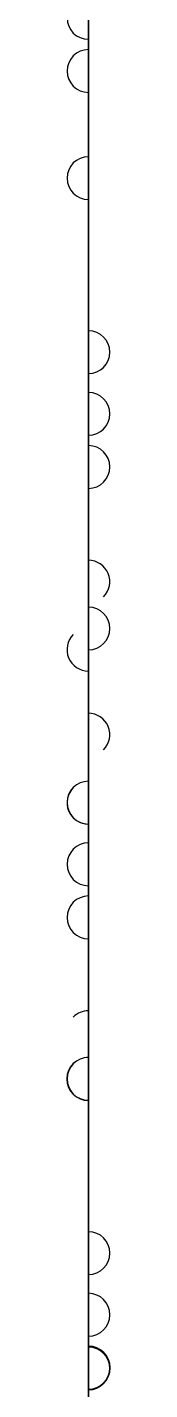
# Model space of a CAD drawing. Header units: millimetres. Extents: x 517 to 522, y -150 to 348.
# Drawn here: x 518.5 to 520.3, y 98.5 to 155.7 of the extents above; entities that cross this region are included whole.
import ezdxf

# ---------------------------------------------------------------- set-up
doc = ezdxf.new("R2010")
doc.units = ezdxf.units.MM
doc.layers.add('f', color=7, linetype='CONTINUOUS')

msp = doc.modelspace()

# ---------------------------------------------------------------- linework, layer by layer
at = {"layer": 'f'}
for p, q in [((519.396, -149.594, 143.903), (519.396, 348.406, 143.903)), ((519.396, -149.594, -462.597), (519.396, 348.406, -462.597)), ((519.396, 170.076, -373.097), (519.396, 142.021, -373.097)), ((519.396, 170.075, -180.597), (519.396, 142.021, -180.597)), ((519.396, 170.075, -142.097), (519.396, 142.021, -142.097)), ((519.396, 170.075, -65.097), (519.396, 142.021, -65.097)), ((519.396, 170.075, -26.597), (519.396, 142.021, -26.597)), ((519.396, 170.075, 11.903), (519.396, 142.021, 11.903)), ((519.396, 170.075, 50.403), (519.396, 142.021, 50.403)), ((519.396, 170.075, 88.903), (519.396, 142.021, 88.903)), ((519.396, 170.075, 127.403), (519.396, 142.021, 127.403)), ((519.396, 169.178, -412.156), (519.396, 155.15, -440.731)), ((519.396, 146.477, -413.597), (519.396, 165.62, -413.597)), ((519.396, 165.62, -411.597), (519.396, 146.477, -411.597)), ((519.396, 165.62, -334.597), (519.396, 146.477, -334.597)), ((519.396, 146.477, -336.597), (519.396, 165.62, -336.597)), ((519.396, 165.62, -296.097), (519.396, 146.477, -296.097)), ((519.396, 165.62, -219.097), (519.396, 146.477, -219.097)), ((519.396, 165.62, -257.597), (519.396, 146.477, -257.597)), ((519.396, 165.619, -103.597), (519.396, 146.477, -103.597)), ((519.396, 163.656, -415.597), (519.396, 148.44, -415.597)), ((519.396, 163.656, -338.597), (519.396, 148.44, -338.597)), ((519.396, 163.656, -300.097), (519.396, 148.44, -300.097)), ((519.396, 163.656, -261.597), (519.396, 148.44, -261.597)), ((519.396, 163.656, -107.597), (519.396, 148.44, -107.597)), ((519.396, 163.656, -223.097), (519.396, 148.44, -223.097)), ((519.396, 156.106, -323.519), (519.396, 142.918, -296.656)), ((519.396, 146.477, -298.097), (519.396, 156.106, -298.097)), ((519.396, 156.106, -362.019), (519.396, 142.918, -335.156)), ((519.396, 156.106, -246.519), (519.396, 142.918, -219.656)), ((519.396, 156.106, -131.019), (519.396, 142.918, -104.156)), ((519.396, 146.477, -105.597), (519.396, 156.106, -105.597)), ((519.396, 146.477, -221.097), (519.396, 156.106, -221.097)), ((519.396, 146.477, -259.597), (519.396, 156.106, -259.597)), ((519.396, 156.106, -285.019), (519.396, 142.918, -258.156)), ((519.396, 147.543, -340.038), (519.396, 155.208, -355.653)), ((519.396, 141.123, -297.538), (519.396, 155.208, -326.23)), ((519.396, 147.543, -301.538), (519.396, 155.208, -317.153)), ((519.396, 141.123, -336.038), (519.396, 155.208, -364.73)), ((519.396, 147.543, -263.038), (519.396, 155.208, -278.653)), ((519.396, 141.123, -220.538), (519.396, 155.208, -249.23)), ((519.396, 141.123, -182.038), (519.396, 155.208, -210.73)), ((519.396, 141.123, -143.538), (519.396, 155.208, -172.23)), ((519.396, 141.123, -105.038), (519.396, 155.208, -133.73)), ((519.396, 141.123, -66.538), (519.396, 155.208, -95.23)), ((519.396, 141.123, -28.038), (519.396, 155.208, -56.73)), ((519.396, 141.123, 10.462), (519.396, 155.208, -18.23)), ((519.396, 141.123, 48.962), (519.396, 155.208, 20.27)), ((519.396, 141.123, 87.462), (519.396, 155.208, 58.77)), ((519.396, 141.123, 125.962), (519.396, 155.208, 97.27)), ((519.396, 147.543, -109.038), (519.396, 155.208, -124.653)), ((519.396, 147.543, -224.538), (519.396, 155.208, -240.153)), ((519.396, 141.123, -259.038), (519.396, 155.208, -287.73)), ((519.396, 147.543, -417.038), (519.396, 155.15, -432.535)), ((519.396, 141.123, -374.538), (519.396, 155.15, -403.112)), ((519.396, 154.718, -436.192), (519.396, 142.918, -412.156)), ((519.396, 141.123, -413.038), (519.396, 152.922, -437.073)), ((519.396, 152.189, -367.656), (519.396, 138.104, -338.964)), ((519.396, 152.189, -98.156), (519.396, 138.104, -69.464)), ((519.396, 152.189, -290.656), (519.396, 138.104, -261.964)), ((519.396, 127.577, -446.097), (519.396, 151.291, -446.097)), ((519.396, 151.291, -444.097), (519.396, 127.577, -444.097)), ((519.396, 127.577, -407.597), (519.396, 151.291, -407.597)), ((519.396, 151.291, -405.597), (519.396, 127.577, -405.597)), ((519.396, 127.577, -330.597), (519.396, 151.291, -330.597)), ((519.396, 151.291, -328.597), (519.396, 127.577, -328.597)), ((519.396, 123.121, -369.097), (519.396, 151.291, -369.097)), ((519.396, 127.577, -215.097), (519.396, 151.291, -215.097)), ((519.396, 151.291, -213.097), (519.396, 127.577, -213.097)), ((519.396, 151.291, 94.903), (519.396, 127.577, 94.903)), ((519.396, 127.577, 92.903), (519.396, 151.291, 92.903)), ((519.396, 151.291, 56.403), (519.396, 127.577, 56.403)), ((519.396, 127.577, 54.403), (519.396, 151.291, 54.403)), ((519.396, 151.291, 17.903), (519.396, 127.577, 17.903)), ((519.396, 127.577, 15.903), (519.396, 151.291, 15.903)), ((519.396, 151.291, -136.097), (519.396, 127.577, -136.097)), ((519.396, 127.577, -138.097), (519.396, 151.291, -138.097)), ((519.396, 123.121, -99.597), (519.396, 151.291, -99.597)), ((519.396, 127.577, -176.597), (519.396, 151.291, -176.597)), ((519.396, 151.291, -174.597), (519.396, 127.577, -174.597)), ((519.396, 151.291, -59.097), (519.396, 127.577, -59.097)), ((519.396, 127.577, -61.097), (519.396, 151.291, -61.097)), ((519.396, 151.291, -20.597), (519.396, 127.577, -20.597)), ((519.396, 127.577, -22.597), (519.396, 151.291, -22.597)), ((519.396, 123.121, -292.097), (519.396, 151.291, -292.097)), ((519.396, 127.577, -253.597), (519.396, 151.291, -253.597)), ((519.396, 151.291, -251.597), (519.396, 127.577, -251.597)), ((519.396, 150.225, -440.656), (519.396, 140.332, -420.503)), ((519.396, 150.225, -402.156), (519.396, 140.332, -382.003)), ((519.396, 150.225, -325.156), (519.396, 140.332, -305.003)), ((519.396, 150.225, 98.344), (519.396, 140.332, 118.497)), ((519.396, 150.225, 59.844), (519.396, 140.332, 79.997)), ((519.396, 150.225, 21.344), (519.396, 140.332, 41.497)), ((519.396, 150.225, -209.656), (519.396, 140.332, -189.503)), ((519.396, 150.225, -132.656), (519.396, 140.332, -112.503)), ((519.396, 150.225, -171.156), (519.396, 140.332, -151.003)), ((519.396, 150.225, -55.656), (519.396, 140.332, -35.503)), ((519.396, 150.225, -17.156), (519.396, 140.332, 2.997)), ((519.396, 150.225, -248.156), (519.396, 140.332, -228.003)), ((519.396, 138.536, -421.384), (519.396, 148.43, -441.538)), ((519.396, 138.536, -382.884), (519.396, 148.43, -403.038)), ((519.396, 138.536, -305.884), (519.396, 148.43, -326.038)), ((519.396, 138.536, 117.616), (519.396, 148.43, 97.462)), ((519.396, 138.536, 79.116), (519.396, 148.43, 58.962)), ((519.396, 138.536, 40.616), (519.396, 148.43, 20.462)), ((519.396, 138.536, -190.384), (519.396, 148.43, -210.538)), ((519.396, 138.536, -113.384), (519.396, 148.43, -133.538)), ((519.396, 138.536, -151.884), (519.396, 148.43, -172.038)), ((519.396, 138.536, -36.384), (519.396, 148.43, -56.538)), ((519.396, 138.536, 2.116), (519.396, 148.43, -18.038)), ((519.396, 138.536, -228.884), (519.396, 148.43, -249.038)), ((519.396, 145.769, -440.656), (519.396, 138.104, -425.041)), ((519.396, 145.769, -402.156), (519.396, 138.104, -386.541)), ((519.396, 145.769, -325.156), (519.396, 138.104, -309.541)), ((519.396, 145.769, 98.344), (519.396, 138.104, 113.959)), ((519.396, 145.769, 59.844), (519.396, 138.104, 75.459)), ((519.396, 145.769, 21.344), (519.396, 138.104, 36.959)), ((519.396, 145.769, -171.156), (519.396, 138.104, -155.541)), ((519.396, 145.769, -132.656), (519.396, 138.104, -117.041)), ((519.396, 145.769, -209.656), (519.396, 138.104, -194.041)), ((519.396, 145.769, -55.656), (519.396, 138.104, -40.041)), ((519.396, 145.769, -17.156), (519.396, 138.104, -1.541)), ((519.396, 145.769, -248.156), (519.396, 138.104, -232.541)), ((519.396, 129.54, -442.097), (519.396, 144.872, -442.097)), ((519.396, 129.54, -403.597), (519.396, 144.872, -403.597)), ((519.396, 129.54, -326.597), (519.396, 144.872, -326.597)), ((519.396, 129.54, 96.903), (519.396, 144.872, 96.903)), ((519.396, 129.54, 58.403), (519.396, 144.872, 58.403)), ((519.396, 129.54, 19.903), (519.396, 144.872, 19.903)), ((519.396, 129.54, -172.597), (519.396, 144.872, -172.597)), ((519.396, 129.54, -134.097), (519.396, 144.872, -134.097)), ((519.396, 129.54, -211.097), (519.396, 144.872, -211.097)), ((519.396, 129.54, -57.097), (519.396, 144.872, -57.097)), ((519.396, 129.54, -18.597), (519.396, 144.872, -18.597)), ((519.396, 129.54, -249.597), (519.396, 144.872, -249.597)), ((519.396, 124.018, -445.538), (519.396, 138.104, -416.845)), ((519.396, 124.018, -407.038), (519.396, 138.104, -378.345)), ((519.396, 124.018, -330.038), (519.396, 138.104, -301.345)), ((519.396, 124.018, -214.538), (519.396, 138.104, -185.845)), ((519.396, 124.018, 93.462), (519.396, 138.104, 122.155)), ((519.396, 124.018, 54.962), (519.396, 138.104, 83.655)), ((519.396, 124.018, 16.462), (519.396, 138.104, 45.155)), ((519.396, 124.018, -176.038), (519.396, 138.104, -147.345)), ((519.396, 124.018, -137.538), (519.396, 138.104, -108.845)), ((519.396, 124.018, -60.538), (519.396, 138.104, -31.845)), ((519.396, 124.018, -22.038), (519.396, 138.104, 6.655)), ((519.396, 124.018, -253.038), (519.396, 138.104, -224.345)), ((519.396, 136.308, -425.041), (519.396, 128.643, -440.656)), ((519.396, 136.308, -415.964), (519.396, 122.223, -444.656)), ((519.396, 136.308, -377.464), (519.396, 122.223, -406.156)), ((519.396, 136.308, -386.541), (519.396, 128.643, -402.156)), ((519.396, 136.308, -338.964), (519.396, 122.223, -367.656)), ((519.396, 136.308, -309.541), (519.396, 128.643, -325.156)), ((519.396, 136.308, -300.464), (519.396, 122.223, -329.156)), ((519.396, 136.308, -184.964), (519.396, 122.223, -213.656)), ((519.396, 136.308, 113.959), (519.396, 128.643, 98.344)), ((519.396, 136.308, 123.036), (519.396, 122.223, 94.344)), ((519.396, 136.308, 84.536), (519.396, 122.223, 55.844)), ((519.396, 136.308, 75.459), (519.396, 128.643, 59.844)), ((519.396, 136.308, 46.036), (519.396, 122.223, 17.344)), ((519.396, 136.308, 36.959), (519.396, 128.643, 21.344)), ((519.396, 136.308, -146.464), (519.396, 122.223, -175.156)), ((519.396, 136.308, -155.541), (519.396, 128.643, -171.156)), ((519.396, 136.308, -69.464), (519.396, 122.223, -98.156)), ((519.396, 136.308, -117.041), (519.396, 128.643, -132.656)), ((519.396, 136.308, -107.964), (519.396, 122.223, -136.656)), ((519.396, 136.308, -194.041), (519.396, 128.643, -209.656)), ((519.396, 136.308, -40.041), (519.396, 128.643, -55.656)), ((519.396, 136.308, -30.964), (519.396, 122.223, -59.656)), ((519.396, 136.308, -1.541), (519.396, 128.643, -17.156)), ((519.396, 136.308, 7.536), (519.396, 122.223, -21.156)), ((519.396, 136.308, -223.464), (519.396, 122.223, -252.156)), ((519.396, 136.308, -232.541), (519.396, 128.643, -248.156)), ((519.396, 136.308, -261.964), (519.396, 122.223, -290.656)), ((519.396, 119.204, -441.73), (519.396, 133.289, -413.038)), ((519.396, 119.204, -364.73), (519.396, 133.289, -336.038)), ((519.396, 119.204, -287.73), (519.396, 133.289, -259.038)), ((519.396, 119.204, -172.23), (519.396, 133.289, -143.538)), ((519.396, 132.391, -411.597), (519.396, 104.221, -411.597)), ((519.396, 132.391, -334.597), (519.396, 104.221, -334.597)), ((519.396, 132.391, -296.097), (519.396, 108.677, -296.097)), ((519.396, 108.677, -298.097), (519.396, 132.391, -298.097)), ((519.396, 132.391, -373.097), (519.396, 108.677, -373.097)), ((519.396, 108.677, -375.097), (519.396, 132.391, -375.097)), ((519.396, 132.391, 127.403), (519.396, 108.677, 127.403)), ((519.396, 108.677, 125.403), (519.396, 132.391, 125.403)), ((519.396, 132.391, -257.597), (519.396, 104.221, -257.597)), ((519.396, 132.391, -26.597), (519.396, 108.677, -26.597)), ((519.396, 108.677, -28.597), (519.396, 132.391, -28.597)), ((519.396, 132.391, -65.097), (519.396, 108.677, -65.097)), ((519.396, 108.677, -67.097), (519.396, 132.391, -67.097)), ((519.396, 108.677, -221.097), (519.396, 132.391, -221.097)), ((519.396, 132.391, -219.097), (519.396, 108.677, -219.097)), ((519.396, 132.391, -180.597), (519.396, 108.677, -180.597)), ((519.396, 108.677, -182.597), (519.396, 132.391, -182.597)), ((519.396, 132.391, -142.097), (519.396, 104.221, -142.097)), ((519.396, 108.677, -105.597), (519.396, 132.391, -105.597)), ((519.396, 132.391, -103.597), (519.396, 108.677, -103.597)), ((519.396, 108.677, 9.903), (519.396, 132.391, 9.903)), ((519.396, 132.391, 11.903), (519.396, 108.677, 11.903)), ((519.396, 108.677, 48.403), (519.396, 132.391, 48.403)), ((519.396, 132.391, 50.403), (519.396, 108.677, 50.403)), ((519.396, 108.677, 86.903), (519.396, 132.391, 86.903)), ((519.396, 132.391, 88.903), (519.396, 108.677, 88.903)), ((519.396, 121.432, -398.691), (519.396, 131.325, -378.538)), ((519.396, 121.432, -321.691), (519.396, 131.325, -301.538)), ((519.396, 121.432, 101.809), (519.396, 131.325, 121.962)), ((519.396, 121.432, 63.309), (519.396, 131.325, 83.462)), ((519.396, 121.432, 24.809), (519.396, 131.325, 44.962)), ((519.396, 121.432, -206.191), (519.396, 131.325, -186.038)), ((519.396, 121.432, -129.191), (519.396, 131.325, -109.038)), ((519.396, 121.432, -90.691), (519.396, 131.325, -70.538)), ((519.396, 121.432, -52.191), (519.396, 131.325, -32.038)), ((519.396, 121.432, -13.691), (519.396, 131.325, 6.462)), ((519.396, 121.432, -244.691), (519.396, 131.325, -224.538)), ((519.396, 129.53, -377.656), (519.396, 119.636, -397.81)), ((519.396, 129.53, -300.656), (519.396, 119.636, -320.81)), ((519.396, 129.53, 122.844), (519.396, 119.636, 102.69)), ((519.396, 129.53, 84.344), (519.396, 119.636, 64.19)), ((519.396, 129.53, 45.844), (519.396, 119.636, 25.69)), ((519.396, 129.53, -185.156), (519.396, 119.636, -205.31)), ((519.396, 129.53, -108.156), (519.396, 119.636, -128.31)), ((519.396, 129.53, -69.656), (519.396, 119.636, -89.81)), ((519.396, 129.53, -31.156), (519.396, 119.636, -51.31)), ((519.396, 129.53, 7.344), (519.396, 119.636, -12.81)), ((519.396, 129.53, -223.656), (519.396, 119.636, -243.81)), ((519.396, 119.204, -394.153), (519.396, 126.869, -378.538)), ((519.396, 119.204, -317.153), (519.396, 126.869, -301.538)), ((519.396, 119.204, -240.153), (519.396, 126.869, -224.538)), ((519.396, 119.204, -9.153), (519.396, 126.869, 6.462)), ((519.396, 119.204, -47.653), (519.396, 126.869, -32.038)), ((519.396, 119.204, -86.153), (519.396, 126.869, -70.538)), ((519.396, 119.204, -124.653), (519.396, 126.869, -109.038)), ((519.396, 119.204, -201.653), (519.396, 126.869, -186.038)), ((519.396, 119.204, 29.347), (519.396, 126.869, 44.962)), ((519.396, 119.204, 67.847), (519.396, 126.869, 83.462)), ((519.396, 119.204, 106.347), (519.396, 126.869, 121.962)), ((519.396, 125.972, -377.097), (519.396, 110.64, -377.097)), ((519.396, 125.972, -300.097), (519.396, 110.64, -300.097)), ((519.396, 125.972, -223.097), (519.396, 110.64, -223.097)), ((519.396, 125.972, 7.903), (519.396, 110.64, 7.903)), ((519.396, 125.972, -30.597), (519.396, 110.64, -30.597)), ((519.396, 125.972, -69.097), (519.396, 110.64, -69.097)), ((519.396, 125.972, -107.597), (519.396, 110.64, -107.597)), ((519.396, 125.972, -184.597), (519.396, 110.64, -184.597)), ((519.396, 125.972, 46.403), (519.396, 110.64, 46.403)), ((519.396, 125.972, 84.903), (519.396, 110.64, 84.903)), ((519.396, 125.972, 123.403), (519.396, 110.64, 123.403)), ((519.396, 119.204, -325.349), (519.396, 105.118, -296.656)), ((519.396, 119.204, -402.349), (519.396, 105.118, -373.656)), ((519.396, 119.204, -248.349), (519.396, 105.118, -219.656)), ((519.396, 119.204, -17.349), (519.396, 105.118, 11.344)), ((519.396, 119.204, -55.849), (519.396, 105.118, -27.156)), ((519.396, 119.204, -209.849), (519.396, 105.118, -181.156)), ((519.396, 119.204, -132.849), (519.396, 105.118, -104.156)), ((519.396, 119.204, -94.349), (519.396, 105.118, -65.656)), ((519.396, 119.204, 21.151), (519.396, 105.118, 49.844)), ((519.396, 119.204, 59.651), (519.396, 105.118, 88.344)), ((519.396, 119.204, 98.151), (519.396, 105.118, 126.844)), ((519.396, 103.323, -413.038), (519.396, 117.408, -441.73)), ((519.396, 103.323, -336.038), (519.396, 117.408, -364.73)), ((519.396, 109.743, -378.538), (519.396, 117.408, -394.153)), ((519.396, 109.743, -301.538), (519.396, 117.408, -317.153)), ((519.396, 103.323, -297.538), (519.396, 117.408, -326.23)), ((519.396, 103.323, -374.538), (519.396, 117.408, -403.23)), ((519.396, 109.743, -224.538), (519.396, 117.408, -240.153)), ((519.396, 103.323, -220.538), (519.396, 117.408, -249.23)), ((519.396, 103.323, -259.038), (519.396, 117.408, -287.73)), ((519.396, 109.743, 6.462), (519.396, 117.408, -9.153)), ((519.396, 103.323, 10.462), (519.396, 117.408, -18.23)), ((519.396, 109.743, -32.038), (519.396, 117.408, -47.653)), ((519.396, 103.323, -28.038), (519.396, 117.408, -56.73)), ((519.396, 109.743, -70.538), (519.396, 117.408, -86.153)), ((519.396, 103.323, -182.038), (519.396, 117.408, -210.73)), ((519.396, 109.743, -109.038), (519.396, 117.408, -124.653)), ((519.396, 103.323, -105.038), (519.396, 117.408, -133.73)), ((519.396, 103.323, -143.538), (519.396, 117.408, -172.23)), ((519.396, 109.743, -186.038), (519.396, 117.408, -201.653)), ((519.396, 103.323, -66.538), (519.396, 117.408, -95.23)), ((519.396, 103.323, 48.962), (519.396, 117.408, 20.27)), ((519.396, 109.743, 44.962), (519.396, 117.408, 29.347)), ((519.396, 103.323, 87.462), (519.396, 117.408, 58.77)), ((519.396, 109.743, 83.462), (519.396, 117.408, 67.847)), ((519.396, 103.323, 125.962), (519.396, 117.408, 97.27)), ((519.396, 109.743, 121.962), (519.396, 117.408, 106.347)), ((519.396, 114.389, -406.156), (519.396, 100.303, -377.463)), ((519.396, 114.389, -98.156), (519.396, 100.275, -69.405)), ((519.396, 114.389, 94.344), (519.396, 100.303, 123.037)), ((519.396, 85.32, -444.097), (519.396, 113.491, -444.097)), ((519.396, 85.32, -446.097), (519.396, 113.491, -446.097)), ((519.396, 85.32, -330.597), (519.396, 113.491, -330.597)), ((519.396, 113.491, -328.597), (519.396, 85.32, -328.597)), ((519.396, 85.32, -369.097), (519.396, 113.491, -369.097)), ((519.396, 113.491, -367.097), (519.396, 85.32, -367.097)), ((519.396, 85.32, -407.597), (519.396, 113.491, -407.597)), ((519.396, 85.32, -176.597), (519.396, 113.491, -176.597)), ((519.396, 113.491, -174.597), (519.396, 85.32, -174.597)), ((519.396, 85.32, 15.903), (519.396, 113.491, 15.903)), ((519.396, 113.491, 17.903), (519.396, 85.32, 17.903)), ((519.396, 85.263, -99.597), (519.396, 113.491, -99.597)), ((519.396, 85.32, -61.097), (519.396, 113.491, -61.097)), ((519.396, 113.491, -59.097), (519.396, 85.32, -59.097)), ((519.396, 85.32, -213.097), (519.396, 113.491, -213.097)), ((519.396, 85.32, -215.097), (519.396, 113.491, -215.097)), ((519.396, 85.32, -292.097), (519.396, 113.491, -292.097)), ((519.396, 113.491, -290.097), (519.396, 85.32, -290.097)), ((519.396, 85.32, -22.597), (519.396, 113.491, -22.597)), ((519.396, 113.491, -20.597), (519.396, 85.32, -20.597)), ((519.396, 85.32, 54.403), (519.396, 113.491, 54.403)), ((519.396, 113.491, 56.403), (519.396, 85.32, 56.403)), ((519.396, 85.32, 92.903), (519.396, 113.491, 92.903)), ((519.396, 85.32, -253.597), (519.396, 113.491, -253.597)), ((519.396, 113.491, -251.597), (519.396, 85.32, -251.597)), ((519.396, 85.32, -138.097), (519.396, 113.491, -138.097)), ((519.396, 113.491, -136.097), (519.396, 85.32, -136.097)), ((519.396, 112.425, -440.656), (519.396, 102.532, -420.503)), ((519.396, 112.425, -325.156), (519.396, 100.304, -300.464)), ((519.396, 112.425, -363.656), (519.396, 100.304, -338.964)), ((519.396, 112.425, -248.156), (519.396, 100.304, -223.464)), ((519.396, 112.425, -132.656), (519.396, 100.304, -107.964)), ((519.396, 112.425, 59.844), (519.396, 102.532, 79.997)), ((519.396, 112.425, 21.344), (519.396, 102.532, 41.497)), ((519.396, 112.425, -171.156), (519.396, 102.532, -151.003)), ((519.396, 112.425, -55.656), (519.396, 102.532, -35.503)), ((519.396, 112.425, -286.656), (519.396, 102.532, -266.503)), ((519.396, 112.425, -209.656), (519.396, 100.304, -184.964)), ((519.396, 112.425, -17.156), (519.396, 100.304, 7.536)), ((519.396, 100.736, -421.384), (519.396, 110.63, -441.538)), ((519.396, 98.508, -339.845), (519.396, 110.63, -364.538)), ((519.396, 98.508, -224.345), (519.396, 110.63, -249.038)), ((519.396, 100.736, 79.116), (519.396, 110.63, 58.962)), ((519.396, 100.736, 40.616), (519.396, 110.63, 20.462)), ((519.396, 100.736, -151.884), (519.396, 110.63, -172.038)), ((519.396, 100.736, -36.384), (519.396, 110.63, -56.538)), ((519.396, 100.736, -267.384), (519.396, 110.63, -287.538)), ((519.396, 99.406, -187.674), (519.396, 110.63, -210.538)), ((519.396, 100.736, 2.116), (519.396, 110.63, -18.038)), ((519.396, 98.503, -301.348), (519.396, 110.62, -326.017)), ((519.396, 98.503, -108.848), (519.396, 110.62, -133.517)), ((519.396, 107.969, -440.656), (519.396, 100.303, -425.04)), ((519.396, 107.969, -363.656), (519.396, 100.303, -348.04)), ((519.396, 107.969, -325.156), (519.396, 100.303, -309.54)), ((519.396, 107.969, -286.656), (519.396, 100.303, -271.04)), ((519.396, 107.969, 21.344), (519.396, 100.303, 36.96)), ((519.396, 107.969, -248.156), (519.396, 100.303, -232.54)), ((519.396, 107.969, -132.656), (519.396, 100.303, -117.04)), ((519.396, 107.969, -209.656), (519.396, 100.303, -194.04)), ((519.396, 107.969, -171.156), (519.396, 100.303, -155.54)), ((519.396, 107.969, -55.656), (519.396, 100.303, -40.04)), ((519.396, 107.969, -17.156), (519.396, 100.303, -1.54)), ((519.396, 107.969, 59.844), (519.396, 100.303, 75.46)), ((519.396, 107.072, -442.097), (519.396, 91.74, -442.097)), ((519.396, 91.74, -365.097), (519.396, 107.072, -365.097)), ((519.396, 91.74, -326.597), (519.396, 107.072, -326.597)), ((519.396, 91.74, -288.097), (519.396, 107.072, -288.097)), ((519.396, 91.74, 19.903), (519.396, 107.072, 19.903)), ((519.396, 91.74, -249.597), (519.396, 107.072, -249.597)), ((519.396, 91.74, -134.097), (519.396, 107.072, -134.097)), ((519.396, 91.74, -211.097), (519.396, 107.072, -211.097)), ((519.396, 91.74, -172.597), (519.396, 107.072, -172.597)), ((519.396, 91.74, -57.097), (519.396, 107.072, -57.097)), ((519.396, 91.74, -18.597), (519.396, 107.072, -18.597)), ((519.396, 91.74, 58.403), (519.396, 107.072, 58.403)), ((519.396, 99.406, 4.825), (519.396, 100.736, 2.116)), ((519.396, 88.181, -287.538), (519.396, 100.32, -262.811)), ((519.396, 88.227, -441.446), (519.396, 100.304, -416.845)), ((519.396, 99.406, 43.325), (519.396, 100.304, 45.155)), ((519.396, 88.227, -171.946), (519.396, 100.304, -147.345)), ((519.396, 99.406, -33.675), (519.396, 100.304, -31.845)), ((519.396, 98.075, 40.616), (519.396, 99.406, 43.325)), ((519.396, 99.406, -187.675), (519.396, 98.508, -185.845)), ((519.396, 99.406, -187.675), (519.396, 99.406, -187.674)), ((519.396, 98.075, -36.384), (519.396, 99.406, -33.675)), ((519.396, 99.406, 4.825), (519.396, 98.508, 6.655)), ((519.396, 90.842, -440.656), (519.396, 98.508, -425.04)), ((519.396, 98.508, -415.964), (519.396, 86.386, -440.656)), ((519.396, 98.508, -301.345), (519.396, 98.503, -301.348)), ((519.396, 90.842, -363.656), (519.396, 98.508, -348.04)), ((519.396, 84.422, -406.156), (519.396, 98.508, -377.463)), ((519.396, 90.842, -325.156), (519.396, 98.508, -309.54)), ((519.396, 90.842, -286.656), (519.396, 98.508, -271.04)), ((519.396, 90.842, 21.344), (519.396, 98.508, 36.96)), ((519.396, 98.508, 46.036), (519.396, 86.386, 21.344)), ((519.396, 90.842, -248.156), (519.396, 98.508, -232.54)), ((519.396, 98.508, -108.845), (519.396, 98.503, -108.848)), ((519.396, 90.842, -132.656), (519.396, 98.508, -117.04)), ((519.396, 90.842, -209.656), (519.396, 98.508, -194.04)), ((519.396, 98.508, -146.464), (519.396, 86.386, -171.156)), ((519.396, 90.842, -171.156), (519.396, 98.508, -155.54)), ((519.396, 98.508, -30.964), (519.396, 86.386, -55.656)), ((519.396, 90.842, -55.656), (519.396, 98.508, -40.04)), ((519.396, 90.842, -17.156), (519.396, 98.508, -1.54)), ((519.396, 90.842, 59.844), (519.396, 98.508, 75.46)), ((519.396, 84.422, 94.344), (519.396, 98.508, 123.037)), ((519.396, 98.508, -261.964), (519.396, 86.386, -286.656))]:
    msp.add_line(p, q, dxfattribs=at)
for centre, radius, start, end in [((519.396, 156.048, -441.171), 0.898, 90, -90), ((519.396, 156.048, -432.094), 0.898, 90, -90), ((519.396, 156.048, -402.671), 0.898, 90, -90), ((519.396, 156.106, -355.212), 0.898, -90.0133, -90), ((519.396, 156.106, -325.789), 0.898, -90.0133, -90), ((519.396, 156.106, -316.712), 0.898, -90.0133, -90), ((519.396, 156.106, -364.289), 0.898, -90.0133, -90), ((519.396, 156.106, -278.212), 0.898, -90.0133, -90), ((519.396, 156.106, -248.789), 0.898, -90.0133, -90), ((519.396, 156.106, -210.289), 0.898, -90.0133, -90), ((519.396, 156.106, -171.789), 0.898, -90.0133, -90), ((519.396, 156.106, -133.289), 0.898, -90.0133, -90), ((519.396, 156.106, -94.789), 0.898, -90.0133, -90), ((519.396, 156.106, -56.289), 0.898, -90.0133, -90), ((519.396, 156.106, -17.789), 0.898, -90.0133, -90), ((519.396, 156.106, 20.711), 0.898, -90.0133, -90), ((519.396, 156.106, 59.211), 0.898, -90.0133, -90), ((519.396, 156.106, 97.711), 0.898, -90.0133, -90), ((519.396, 156.106, -124.212), 0.898, -90.0133, -90), ((519.396, 156.106, -239.712), 0.898, -90.0133, -90), ((519.396, 156.106, -287.289), 0.898, -90.0133, -90), ((519.396, 153.82, -436.633), 0.898, 90, -90), ((519.396, 151.291, -445.097), 0.000000129, -45, 135), ((519.396, 151.291, -406.597), 0.000000129, -45, 135), ((519.396, 151.291, -329.597), 0.000000129, -45, 135), ((519.396, 151.291, -368.097), 0.000000129, 90, 135), ((519.396, 151.291, -214.097), 0.000000129, -45, 135), ((519.396, 151.291, 93.903), 0.000000129, -45, 135), ((519.396, 151.291, 55.403), 0.000000129, -45, 135), ((519.396, 151.291, 16.903), 0.000000129, -45, 135), ((519.396, 151.291, -137.097), 0.000000129, -45, 135), ((519.396, 151.291, -98.597), 0.000000129, 90, 135), ((519.396, 151.291, -175.597), 0.000000129, -44.9996, 135), ((519.396, 151.291, -60.097), 0.000000129, -45, 135), ((519.396, 151.291, -21.597), 0.000000129, -45, 135), ((519.396, 151.291, -291.097), 0.000000129, 90, 135), ((519.396, 151.291, -252.597), 0.000000129, -45, 135), ((519.396, 149.328, -441.097), 0.898, 90, -90), ((519.396, 149.328, -402.597), 0.898, 90, -90), ((519.396, 149.328, -325.597), 0.898, 90, -90), ((519.396, 149.328, 97.903), 0.898, 90, -90), ((519.396, 149.328, 59.403), 0.898, 90, -90), ((519.396, 149.328, 20.903), 0.898, 90, -90), ((519.396, 149.328, -210.097), 0.898, 90, -90), ((519.396, 149.328, -133.097), 0.898, 90, -90), ((519.396, 149.328, -171.597), 0.898, 90, -90), ((519.396, 149.328, -56.097), 0.898, 90, -90), ((519.396, 149.328, -17.597), 0.898, 90, -90), ((519.396, 149.328, -248.597), 0.898, 90, -90), ((519.396, 148.44, -416.597), 0.000000129, -90, -45), ((519.396, 148.44, -339.597), 0.000000129, -90, -45), ((519.396, 148.44, -301.097), 0.000000129, -90, -45), ((519.396, 148.44, -262.597), 0.000000129, -90, -45), ((519.396, 148.44, -108.597), 0.000000129, -90, -45), ((519.396, 148.44, -224.097), 0.000000129, -90, -45), ((519.396, 146.477, -412.597), 0.000000129, 135, -45), ((519.396, 146.477, -335.597), 0.000000129, 134.9994, -45), ((519.396, 146.477, -297.097), 0.000000129, 135, -45), ((519.396, 146.477, -104.597), 0.000000129, 135.0004, -45), ((519.396, 146.477, -220.097), 0.000000129, 135.0004, -45), ((519.396, 146.477, -258.597), 0.000000129, 135, -45), ((519.396, 144.872, -441.097), 0.000000129, 90, 135), ((519.396, 144.872, -402.597), 0.000000129, 90, 135), ((519.396, 144.872, -325.597), 0.000000129, 90, 135), ((519.396, 144.872, 97.903), 0.000000129, 90, 135), ((519.396, 144.872, 59.403), 0.000000129, 90, 135), ((519.396, 144.872, 20.903), 0.000000129, 90, 135), ((519.396, 144.872, -171.597), 0.000000129, 90, 135), ((519.396, 144.872, -133.097), 0.000000129, 90, 135), ((519.396, 144.872, -210.097), 0.000000129, 90, 135), ((519.396, 144.872, -56.097), 0.000000129, 90, 135), ((519.396, 144.872, -17.597), 0.000000129, 90, 135), ((519.396, 144.872, -248.597), 0.000000129, 90, 135), ((519.396, 142.021, -412.597), 0.898, -90, 90), ((519.396, 142.021, -297.097), 0.898, -90, 90), ((519.396, 142.021, -335.597), 0.898, -90, 90), ((519.396, 142.021, -220.097), 0.898, -90, 90), ((519.396, 142.021, -104.597), 0.898, -90, 90), ((519.396, 142.021, -258.597), 0.898, -90, 90), ((519.396, 142.021, -374.097), 0.000000129, -90, -44.9977), ((519.396, 142.021, -181.597), 0.000000129, -90, -45), ((519.396, 142.021, -143.097), 0.000000129, -90, -44.9984), ((519.396, 142.021, -66.097), 0.000000129, -90, -44.9984), ((519.396, 142.021, -27.597), 0.000000129, -90, -45), ((519.396, 142.021, 10.903), 0.000000129, -90, -45), ((519.396, 142.021, 49.403), 0.000000129, -90, -45), ((519.396, 142.021, 87.903), 0.000000129, -90, -45), ((519.396, 142.021, 126.403), 0.000000129, -90, -45), ((519.396, 139.434, -420.943), 0.898, -90, 90), ((519.396, 139.434, -382.443), 0.898, -90, 90), ((519.396, 139.434, -305.443), 0.898, -90, 90), ((519.396, 139.434, 118.057), 0.898, -90, 90), ((519.396, 139.434, 79.557), 0.898, -90, 90), ((519.396, 139.434, 41.057), 0.898, -90, 90), ((519.396, 139.434, -189.943), 0.898, -90, 90), ((519.396, 139.434, -112.943), 0.898, -90, 90), ((519.396, 139.434, -151.443), 0.898, -90, 90), ((519.396, 139.434, -35.943), 0.898, -90, 90), ((519.396, 139.434, 2.557), 0.898, -90, 90), ((519.396, 139.434, -228.443), 0.898, -90, 90), ((519.396, 137.206, -425.482), 0.898, -90, 90), ((519.396, 137.206, -416.405), 0.898, -90, 90), ((519.396, 137.206, -377.905), 0.898, -90, 90), ((519.396, 137.206, -386.982), 0.898, -90, 90), ((519.396, 137.206, -339.405), 0.898, -90, 90), ((519.396, 137.206, -309.982), 0.898, -90, 90), ((519.396, 137.206, -300.905), 0.898, -90, 90), ((519.396, 137.206, -185.405), 0.898, -90, 90), ((519.396, 137.206, 113.518), 0.898, -90, 90), ((519.396, 137.206, 122.595), 0.898, -90, 90), ((519.396, 137.206, 84.095), 0.898, -90, 90), ((519.396, 137.206, 75.018), 0.898, -90, 90), ((519.396, 137.206, 45.595), 0.898, -90, 90), ((519.396, 137.206, 36.518), 0.898, -90, 90), ((519.396, 137.206, -146.905), 0.898, -90, 90), ((519.396, 137.206, -155.982), 0.898, -90, 90), ((519.396, 137.206, -69.905), 0.898, -90, 90), ((519.396, 137.206, -117.482), 0.898, -90, 90), ((519.396, 137.206, -108.405), 0.898, -90, 90), ((519.396, 137.206, -194.482), 0.898, -90, 90), ((519.396, 137.206, -40.482), 0.898, -90, 90), ((519.396, 137.206, -31.405), 0.898, -90, 90), ((519.396, 137.206, -1.982), 0.898, -90, 90), ((519.396, 137.206, 7.095), 0.898, -90, 90), ((519.396, 137.206, -223.905), 0.898, -90, 90), ((519.396, 137.206, -232.982), 0.898, -90, 90), ((519.396, 137.206, -262.405), 0.898, -90, 90), ((519.396, 132.391, -412.597), 0.898, -45.0003, 90), ((519.396, 132.391, -335.597), 0.898, -44.9999, 90), ((519.396, 132.391, -258.597), 0.898, -44.9999, 90), ((519.396, 132.391, -143.097), 0.898, -45.0003, 90), ((519.396, 132.391, -297.097), 0.000000129, -45, 135), ((519.396, 132.391, -374.097), 0.000000129, -45, 135), ((519.396, 132.391, 126.403), 0.000000129, -45, 135), ((519.396, 132.391, -27.597), 0.000000129, -45, 135), ((519.396, 132.391, -66.097), 0.000000129, -45, 135), ((519.396, 132.391, -220.097), 0.000000129, -45, 135), ((519.396, 132.391, -181.597), 0.000000129, -45, 135), ((519.396, 132.391, -104.597), 0.000000129, -45, 135), ((519.396, 132.391, 10.903), 0.000000129, -45, 135), ((519.396, 132.391, 49.403), 0.000000129, -45, 135), ((519.396, 132.391, 87.903), 0.000000129, -45, 135), ((519.396, 130.428, -378.097), 0.898, -90, 90), ((519.396, 130.428, -301.097), 0.898, -90, 90), ((519.396, 130.428, 122.403), 0.898, -90, 90), ((519.396, 130.428, 83.903), 0.898, -90, 90), ((519.396, 130.428, 45.403), 0.898, -90, 90), ((519.396, 130.428, -185.597), 0.898, -90, 90), ((519.396, 130.428, -108.597), 0.898, -90, 90), ((519.396, 130.428, -70.097), 0.898, -90, 90), ((519.396, 130.428, -31.597), 0.898, -90, 90), ((519.396, 130.428, 6.903), 0.898, -90, 90), ((519.396, 130.428, -224.097), 0.898, -90, 90), ((519.396, 129.54, -441.097), 0.898, 135, -90), ((519.396, 129.54, -402.597), 0.898, 135.0001, -90), ((519.396, 129.54, -325.597), 0.898, 134.9997, -90), ((519.396, 129.54, 97.903), 0.898, 135, -90), ((519.396, 129.54, 59.403), 0.898, 135.0001, -90), ((519.396, 129.54, 20.903), 0.898, 135.0004, -90), ((519.396, 129.54, -171.597), 0.898, 135.0001, -90), ((519.396, 129.54, -133.097), 0.898, 135.0001, -90), ((519.396, 129.54, -210.097), 0.898, 134.9997, -90), ((519.396, 129.54, -56.097), 0.898, 134.9997, -90), ((519.396, 129.54, -17.597), 0.898, 135.0001, -90), ((519.396, 129.54, -248.597), 0.898, 135.0001, -90), ((519.396, 127.577, -445.097), 0.000000129, 135, -45), ((519.396, 127.577, -406.597), 0.000000129, 135, -45), ((519.396, 127.577, -329.597), 0.000000129, 135, -45), ((519.396, 127.577, -214.097), 0.000000129, 135, -45), ((519.396, 127.577, 93.903), 0.000000129, 135, -45), ((519.396, 127.577, 55.403), 0.000000129, 135, -45), ((519.396, 127.577, 16.903), 0.000000129, 135, -45), ((519.396, 127.577, -137.097), 0.000000129, 135.0004, -45), ((519.396, 127.577, -175.597), 0.000000129, 135.0004, -45), ((519.396, 127.577, -60.097), 0.000000129, 135, -45), ((519.396, 127.577, -21.597), 0.000000129, 135, -45), ((519.396, 127.577, -252.597), 0.000000129, 135, -45), ((519.396, 125.972, -378.097), 0.898, -44.9999, 90), ((519.396, 125.972, -301.097), 0.898, -45, 90), ((519.396, 125.972, -224.097), 0.898, -45, 90), ((519.396, 125.972, 6.903), 0.898, -45, 90), ((519.396, 125.972, -31.597), 0.898, -45, 90), ((519.396, 125.972, -70.097), 0.898, -44.9999, 90), ((519.396, 125.972, -108.597), 0.898, -45.0003, 90), ((519.396, 125.972, -185.597), 0.898, -44.9999, 90), ((519.396, 125.972, 45.403), 0.898, -45, 90), ((519.396, 125.972, 83.903), 0.898, -44.9996, 90), ((519.396, 125.972, 122.403), 0.898, -45, 90), ((519.396, 123.121, -445.097), 0.898, 90, -90), ((519.396, 123.121, -406.597), 0.898, 90, -90), ((519.396, 123.121, -329.597), 0.898, 90, -90), ((519.396, 123.121, -214.097), 0.898, 90, -90), ((519.396, 123.121, 93.903), 0.898, 90, -90), ((519.396, 123.121, 55.403), 0.898, 90, -90), ((519.396, 123.121, 16.903), 0.898, 90, -90), ((519.396, 123.121, -175.597), 0.898, 90, -90), ((519.396, 123.121, -137.097), 0.898, 90, -90), ((519.396, 123.121, -60.097), 0.898, 90, -90), ((519.396, 123.121, -21.597), 0.898, 90, -90), ((519.396, 123.121, -252.597), 0.898, 90, -90), ((519.396, 123.121, -368.097), 0.898, 135.0001, -90), ((519.396, 123.121, -98.597), 0.898, 135.0001, -90), ((519.396, 123.121, -291.097), 0.898, 134.9997, -90), ((519.396, 120.534, -398.251), 0.898, 90, -90), ((519.396, 120.534, -321.251), 0.898, 90, -90), ((519.396, 120.534, 102.249), 0.898, 90, -90), ((519.396, 120.534, 63.749), 0.898, 90, -90), ((519.396, 120.534, 25.249), 0.898, 90, -90), ((519.396, 120.534, -205.751), 0.898, 90, -90), ((519.396, 120.534, -128.751), 0.898, 90, -90), ((519.396, 120.534, -90.251), 0.898, 90, -90), ((519.396, 120.534, -51.751), 0.898, 90, -90), ((519.396, 120.534, -13.251), 0.898, 90, -90), ((519.396, 120.534, -244.251), 0.898, 90, -90), ((519.396, 118.306, -441.289), 0.898, 90, -90), ((519.396, 118.306, -364.289), 0.898, 90, -90), ((519.396, 118.306, -393.712), 0.898, 90, -90), ((519.396, 118.306, -316.712), 0.898, 90, -90), ((519.396, 118.306, -325.789), 0.898, 90, -90), ((519.396, 118.306, -402.789), 0.898, 90, -90), ((519.396, 118.306, -239.712), 0.898, 90, -90), ((519.396, 118.306, -248.789), 0.898, 90, -90), ((519.396, 118.306, -287.289), 0.898, 90, -90), ((519.396, 118.306, -8.712), 0.898, 90, -90), ((519.396, 118.306, -17.789), 0.898, 90, -90), ((519.396, 118.306, -47.212), 0.898, 90, -90), ((519.396, 118.306, -56.289), 0.898, 90, -90), ((519.396, 118.306, -85.712), 0.898, 90, -90), ((519.396, 118.306, -210.289), 0.898, 90, -90), ((519.396, 118.306, -124.212), 0.898, 90, -90), ((519.396, 118.306, -133.289), 0.898, 90, -90), ((519.396, 118.306, -171.789), 0.898, 90, -90), ((519.396, 118.306, -201.212), 0.898, 90, -90), ((519.396, 118.306, -94.789), 0.898, 90, -90), ((519.396, 118.306, 20.711), 0.898, 90, -90), ((519.396, 118.306, 29.788), 0.898, 90, -90), ((519.396, 118.306, 59.211), 0.898, 90, -90), ((519.396, 118.306, 68.288), 0.898, 90, -90), ((519.396, 118.306, 97.711), 0.898, 90, -90), ((519.396, 118.306, 106.788), 0.898, 90, -90), ((519.396, 113.491, -98.597), 0.898, 90, 135), ((519.396, 113.491, -445.097), 0.000000129, -44.9996, 135), ((519.396, 113.491, -329.597), 0.000000129, -45, 135), ((519.396, 113.491, -368.097), 0.000000129, -45, 135), ((519.396, 113.491, -406.597), 0.000000129, 90, 135), ((519.396, 113.491, -175.597), 0.000000129, -44.9996, 135), ((519.396, 113.491, 16.903), 0.000000129, -45.0006, 135), ((519.396, 113.491, -60.097), 0.000000129, -45, 135), ((519.396, 113.491, -214.097), 0.000000129, -45, 135), ((519.396, 113.491, -291.097), 0.000000129, -45, 135), ((519.396, 113.491, -21.597), 0.000000129, -45, 135), ((519.396, 113.491, 55.403), 0.000000129, -45, 135), ((519.396, 113.491, 93.903), 0.000000129, 90, 135), ((519.396, 113.491, -252.597), 0.000000129, -45, 135), ((519.396, 113.491, -137.097), 0.000000129, -45, 135), ((519.396, 111.528, -325.597), 0.907, 90, -90), ((519.396, 111.528, -133.097), 0.907, 90, -90), ((519.396, 111.528, -441.097), 0.898, 90, -90), ((519.396, 111.528, -364.097), 0.898, 90, -90), ((519.396, 111.528, -248.597), 0.898, 90, -90), ((519.396, 111.528, 59.403), 0.898, 90, -90), ((519.396, 111.528, 20.903), 0.898, 90, -90), ((519.396, 111.528, -171.597), 0.898, 90, -90), ((519.396, 111.528, -56.097), 0.898, 90, -90), ((519.396, 111.528, -287.097), 0.898, 90, -90), ((519.396, 111.528, -210.097), 0.898, 90, -90), ((519.396, 111.528, -17.597), 0.898, 90, -90), ((519.396, 110.64, -378.097), 0.000000129, -90, -45), ((519.396, 110.64, -301.097), 0.000000129, -90, -45), ((519.396, 110.64, -224.097), 0.000000129, -90, -45), ((519.396, 110.64, 6.903), 0.000000129, -90, -45), ((519.396, 110.64, -31.597), 0.000000129, -90, -45), ((519.396, 110.64, -70.097), 0.000000129, -90, -45), ((519.396, 110.64, -108.597), 0.000000129, -90, -45), ((519.396, 110.64, -185.597), 0.000000129, -90, -45), ((519.396, 110.64, 45.403), 0.000000129, -90, -45), ((519.396, 110.64, 83.903), 0.000000129, -90, -45), ((519.396, 110.64, 122.403), 0.000000129, -90, -45), ((519.396, 108.677, -297.097), 0.000000129, 134.9994, -45), ((519.396, 108.677, -374.097), 0.000000129, 135, -45), ((519.396, 108.677, 126.403), 0.000000129, 135, -45), ((519.396, 108.677, -27.597), 0.000000129, 135, -45), ((519.396, 108.677, -66.097), 0.000000129, 135, -45), ((519.396, 108.677, -220.097), 0.000000129, 135, -45), ((519.396, 108.677, -181.597), 0.000000129, 135.0004, -45), ((519.396, 108.677, -104.597), 0.000000129, 135, -45), ((519.396, 108.677, 10.903), 0.000000129, 135, -45), ((519.396, 108.677, 49.403), 0.000000129, 135, -45), ((519.396, 108.677, 87.903), 0.000000129, 135, -45), ((519.396, 107.072, -441.097), 0.000000129, 90, 135), ((519.396, 107.072, -364.097), 0.000000129, 90, 135), ((519.396, 107.072, -325.597), 0.000000129, 90, 135), ((519.396, 107.072, -287.097), 0.000000129, 90, 135), ((519.396, 107.072, 20.903), 0.000000129, 90, 135), ((519.396, 107.072, -248.597), 0.000000129, 90, 135), ((519.396, 107.072, -133.097), 0.000000129, 90, 135), ((519.396, 107.072, -210.097), 0.000000129, 90, 135), ((519.396, 107.072, -171.597), 0.000000129, 90, 135), ((519.396, 107.072, -56.097), 0.000000129, 90, 135), ((519.396, 107.072, -17.597), 0.000000129, 90, 135), ((519.396, 107.072, 59.403), 0.000000129, 90, 135), ((519.396, 104.221, -297.097), 0.898, -90, 90), ((519.396, 104.221, -374.097), 0.898, -90, 90), ((519.396, 104.221, -220.097), 0.898, -90, 90), ((519.396, 104.221, 10.903), 0.898, -90, 90), ((519.396, 104.221, -27.597), 0.898, -90, 90), ((519.396, 104.221, -181.597), 0.898, -90, 90), ((519.396, 104.221, -104.597), 0.898, -90, 90), ((519.396, 104.221, -66.097), 0.898, -90, 90), ((519.396, 104.221, 49.403), 0.898, -90, 90), ((519.396, 104.221, 87.903), 0.898, -90, 90), ((519.396, 104.221, 126.403), 0.898, -90, 90), ((519.396, 104.221, -412.597), 0.000000129, -90, -45), ((519.396, 104.221, -335.597), 0.000000129, -90, -45), ((519.396, 104.221, -258.597), 0.000000129, -90, -45), ((519.396, 104.221, -143.097), 0.000000129, -90, -45), ((519.396, 101.634, -420.943), 0.898, -90, 90), ((519.396, 101.634, 79.557), 0.898, -90, 90), ((519.396, 101.634, 41.057), 0.898, -90, 90), ((519.396, 101.634, -151.443), 0.898, -90, 90), ((519.396, 101.634, -35.943), 0.898, -90, 90), ((519.396, 101.634, -266.943), 0.898, -90, 90), ((519.396, 99.406, -262.405), 0.914, -89.9867, 90), ((519.396, 99.406, -416.405), 0.898, -89.9867, 90), ((519.396, 99.406, -300.905), 0.898, -90, 90), ((519.396, 99.406, -339.405), 0.898, -90, 90), ((519.396, 99.406, 45.595), 0.898, -89.9867, 90), ((519.396, 99.406, -223.905), 0.898, -90, 90), ((519.396, 99.406, -108.405), 0.898, -89.9867, 90), ((519.396, 99.406, -185.405), 0.898, -89.9867, 90), ((519.396, 99.406, -146.905), 0.898, -89.9867, 90), ((519.396, 99.406, -31.405), 0.898, -89.9867, 90), ((519.396, 99.406, 7.095), 0.898, -89.9867, 90), ((519.396, 99.406, -425.481), 0.898, -90, 90), ((519.396, 99.406, -348.481), 0.898, -90, 90), ((519.396, 99.406, -377.904), 0.898, -90, 90), ((519.396, 99.406, -309.981), 0.898, -90, 90), ((519.396, 99.406, -271.481), 0.898, -90, 90), ((519.396, 99.406, 36.519), 0.898, -90, 90), ((519.396, 99.405, 45.595), 0.898, -90, 89.9867), ((519.396, 99.406, -232.981), 0.898, -90, 90), ((519.396, 99.406, -117.481), 0.898, -90, 90), ((519.396, 99.406, -194.481), 0.898, -90, 90), ((519.396, 99.405, -185.405), 0.898, -90, 89.9867), ((519.396, 99.406, -155.981), 0.898, -90, 90), ((519.396, 99.405, -31.405), 0.898, -90, 89.9867), ((519.396, 99.406, -40.481), 0.898, -90, 90), ((519.396, 99.406, -1.981), 0.898, -90, 90), ((519.396, 99.405, 7.095), 0.898, -90, 89.9867), ((519.396, 99.406, 75.019), 0.898, -90, 90), ((519.396, 99.406, 122.596), 0.898, -90, 90), ((519.396, 99.377, -69.846), 0.898, -90, 90), ((519.396, 99.405, -416.405), 0.000394, -90, 89.9867), ((519.396, 99.405, -108.405), 0.000394, -90, 89.9867), ((519.396, 99.405, -146.905), 0.000394, -90, 89.9867), ((519.396, 99.405, -262.405), 0.000394, -90, 89.9867)]:
    msp.add_arc(centre, radius, start, end, dxfattribs=at)

doc.saveas('drawing.dxf')
